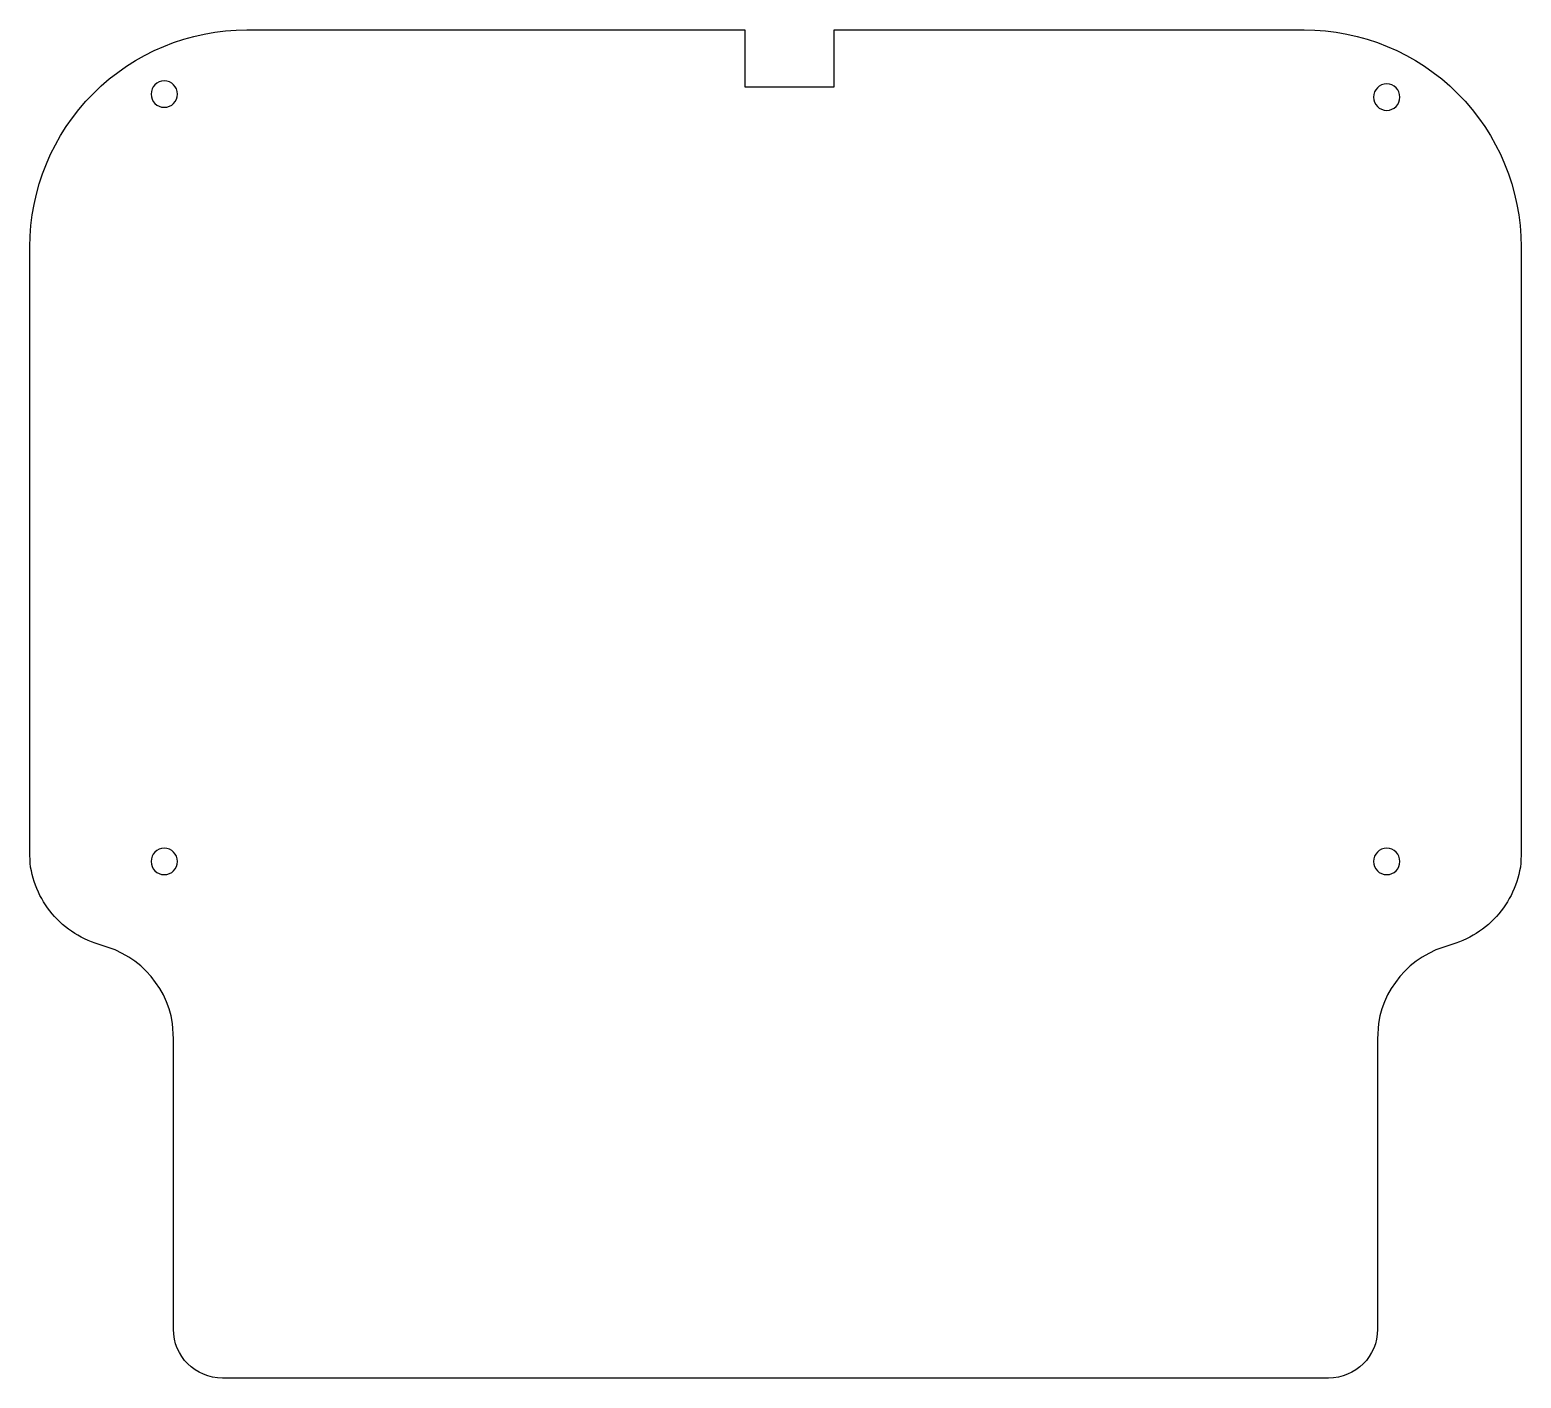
# Model space of a CAD drawing. Header units: millimetres. Extents: x 0 to 124, y -112 to 0.
import ezdxf

# ---------------------------------------------------------------- set-up
doc = ezdxf.new("R2010")
doc.units = ezdxf.units.MM
doc.layers.get('0').update_dxf_attribs({"linetype": 'CONTINUOUS'})

msp = doc.modelspace()

# ---------------------------------------------------------------- linework, layer by layer
msp.add_lwpolyline([(59.5, -4.79), (66.92, -4.79), (66.92, -0.28), (66.92, -0.05), (105.99, -0.05, -0.414214), (124.03, -18.09), (124.03, -68.34), (124, -69.3), (123.96, -69.62), (123.9, -69.93), (123.83, -70.23), (123.75, -70.53), (123.66, -70.83), (123.56, -71.12), (123.45, -71.41), (123.32, -71.7), (123.19, -71.97), (123.04, -72.24), (122.89, -72.51), (122.72, -72.77), (122.55, -73.02), (122.36, -73.27), (122.17, -73.51), (121.97, -73.74), (121.75, -73.96), (121.53, -74.18), (121.3, -74.39), (121.07, -74.58), (120.82, -74.77), (120.57, -74.95), (120.3, -75.13), (120.04, -75.29), (119.76, -75.44), (119.48, -75.58), (119.19, -75.71), (118.89, -75.83), (118.59, -75.94), (117.53, -76.29), (116.93, -76.51), (116.35, -76.79), (115.81, -77.1), (115.29, -77.45), (114.81, -77.84), (114.36, -78.26), (113.94, -78.71), (113.57, -79.2), (113.23, -79.71), (112.92, -80.25), (112.67, -80.81), (112.45, -81.39), (112.28, -81.99), (112.16, -82.61), (112.09, -83.89), (112.09, -108.02, -0.414213), (108.02, -112.09), (16.06, -112.09, -0.414213), (11.99, -108.02), (11.99, -83.89), (11.92, -82.61), (11.8, -81.99), (11.63, -81.39), (11.41, -80.81), (11.15, -80.25), (10.85, -79.71), (10.51, -79.2), (10.14, -78.71), (9.72, -78.26), (9.27, -77.84), (8.79, -77.45), (8.27, -77.1), (7.73, -76.79), (7.15, -76.51), (6.55, -76.29), (5.49, -75.94), (5.19, -75.83), (4.89, -75.71), (4.6, -75.58), (4.32, -75.44), (4.04, -75.29), (3.78, -75.13), (3.51, -74.95), (3.26, -74.77), (3.01, -74.58), (2.78, -74.39), (2.55, -74.18), (2.33, -73.96), (2.11, -73.74), (1.91, -73.51), (1.72, -73.27), (1.53, -73.02), (1.36, -72.77), (1.19, -72.51), (1.04, -72.24), (0.89, -71.97), (0.76, -71.7), (0.63, -71.41), (0.52, -71.12), (0.42, -70.83), (0.33, -70.53), (0.25, -70.23), (0.18, -69.93), (0.12, -69.62), (0.08, -69.3), (0.05, -68.34), (0.05, -18.09, -0.414214), (18.09, -0.05), (59.5, -0.05), (59.5, -0.28)], format="xyb", close=True)
at = {"extrusion": (0, 0, -1)}
for centre in [(-11.23, -5.39), (-112.85, -5.64), (-11.23, -69.15), (-112.85, -69.15)]:
    msp.add_circle(centre, 1.1, dxfattribs=at)

doc.saveas('drawing.dxf')
